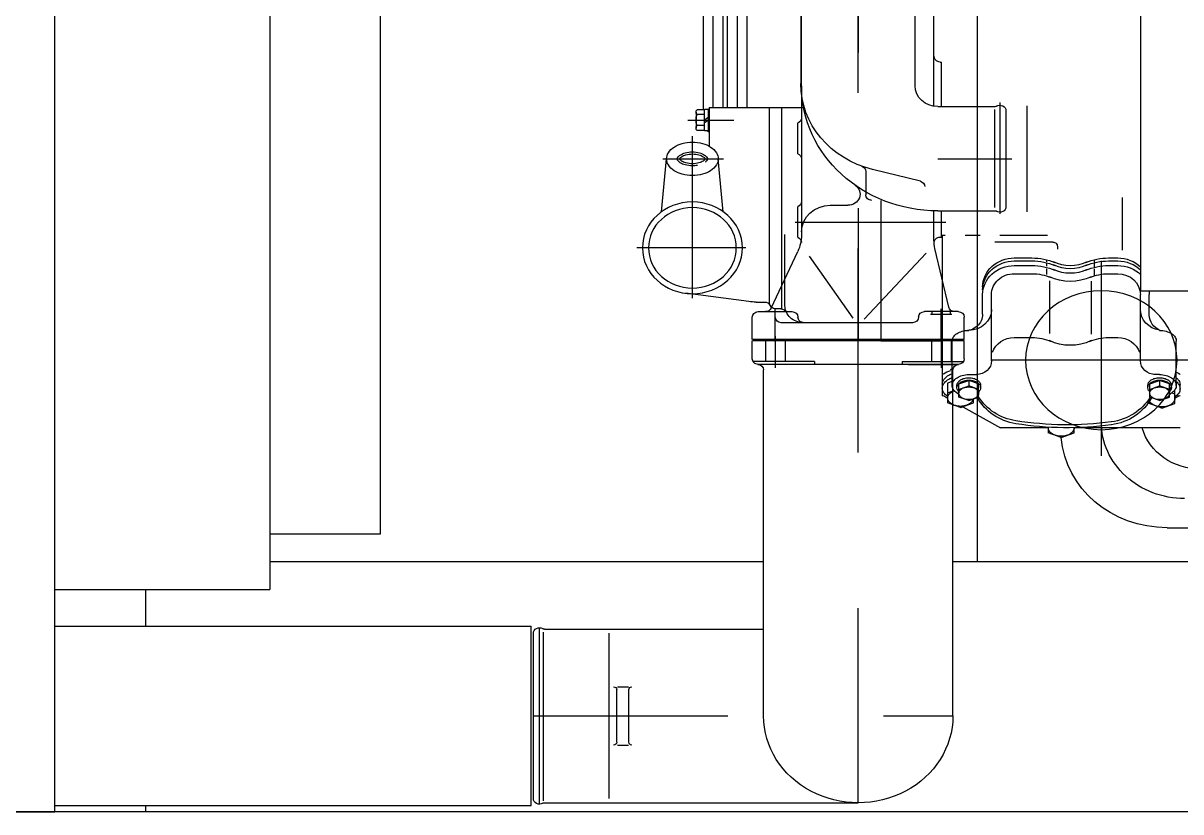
# Model space of a CAD drawing. Header units: millimetres. Extents: x -129 to 3172, y -143 to 919.
# Drawn here: x -52.352 to -51.608, y 34.279 to 34.785 of the extents above; entities that cross this region are included whole.
import ezdxf

# ---------------------------------------------------------------- set-up
doc = ezdxf.new("R2010")
doc.units = ezdxf.units.MM
doc.header["$LTSCALE"] = 0.1
for name, pattern in [('CENTER', [2, 1.25, -0.25, 0.25, -0.25]), ('CENTER2', [1.125, 0.75, -0.125, 0.125, -0.125]), ('DASHED', [0.75, 0.5, -0.25]), ('PHANTOM', [2.5, 1.25, -0.25, 0.25, -0.25, 0.25, -0.25])]:
    doc.linetypes.add(name, pattern=pattern)
doc.layers.add('E-GENERAL', color=8, linetype='Continuous')

# ---------------------------------------------------------------- blocks, each defined once
blk = doc.blocks.new('AUDIT_I_120515110311-0')
at = {"color": 0}
blk.add_lwpolyline([(2.2045, -0.2301, 0.133256), (2.20452, -0.23017, 0.106756), (2.20589, -0.23166, 0.082828), (2.20865, -0.233, 0.071352), (2.213, -0.23362, 0.071352), (2.21735, -0.233, 0.082828), (2.22011, -0.23166, 0.106756), (2.22148, -0.23017, 0.133256), (2.2215, -0.2301, 0.133256), (2.22148, -0.23003, 0.106756), (2.22011, -0.22854, 0.082828), (2.21735, -0.22721, 0.071352), (2.213, -0.22658, 0.071352), (2.20865, -0.22721, 0.082828), (2.20589, -0.22854, 0.106756), (2.20452, -0.23003, 0.133256)], format="xyb", close=True, dxfattribs=at)
for points in [[(2.2041, -0.23209, 0.018635), (2.20443, -0.23242, 0.082828)], [(2.0415, -0.38755, -0.067154), (2.04449, -0.38911, -0.106756), (2.04716, -0.39202, -0.133256), (2.048, -0.39511, -0.133256), (2.04716, -0.39819, -0.106756), (2.04449, -0.40111, -0.002483), (2.04438, -0.40118, -0.071352)], [(1.91117, -0.40432, -0.033522), (1.91091, -0.40483, -0.106756), (1.90901, -0.4069, -0.082828), (1.90637, -0.40818, -0.071352), (1.903, -0.40866, -0.071352), (1.89963, -0.40818, -0.082828), (1.89699, -0.4069, -0.106756), (1.89509, -0.40483, -0.133256), (1.8945, -0.40265, -0.133256)], [(1.978, -0.42357, -0.010038), (1.978, -0.42374, -0.133256), (1.97741, -0.42593, -0.106756), (1.97551, -0.42799, -0.082828), (1.97287, -0.42927, -0.071352), (1.9695, -0.42975, -0.071352), (1.96613, -0.42927, -0.082828), (1.96349, -0.42799, -0.106756), (1.96159, -0.42593, -0.133256), (1.961, -0.42374, -0.133256)], [(1.961, -0.42374, -0.010038), (1.961, -0.42357, -0.106756)]]:
    blk.add_lwpolyline(points, format="xyb", dxfattribs=at)
blk = doc.blocks.new('grupo electrogeno')
at = {"layer": 'E-GENERAL'}
for p, q in [((-161.87655, 150.8983), (-164.79645, 150.8983)), ((-164.52977, 150.8983), (-164.44023, 150.8983)), ((-164.44023, 150.8983), (-164.44023, 150.2733)), ((-164.44023, 150.89428), (-164.13412, 150.89428)), ((-164.38183, 150.89428), (-164.38183, 150.8983)), ((-164.13412, 150.89428), (-164.13412, 150.7791)), ((-164.12877, 150.89339), (-164.12877, 150.78)), ((-164.12554, 150.8925), (-163.92389, 150.8925)), ((-164.13266, 150.88982), (-164.13266, 150.78357)), ((-164.12621, 150.89133), (-164.12621, 150.78296)), ((-164.07869, 150.85542), (-164.07164, 150.85542)), ((-164.07913, 150.85363), (-164.07913, 150.81976)), ((-164.07135, 150.85363), (-164.07135, 150.81976)), ((-163.98472, 150.83669), (-163.98472, 150.61436)), ((-163.86306, 150.83669), (-163.86306, 150.61436)), ((-164.07869, 150.81797), (-164.07164, 150.81797)), ((-164.12554, 150.78089), (-163.98472, 150.78089)), ((-164.44023, 150.7791), (-164.13412, 150.7791)), ((-164.38183, 150.75544), (-164.38183, 150.7791)), ((-164.44023, 150.75544), (-164.30202, 150.75544)), ((-164.30202, 149.79116), (-164.30202, 150.75544)), ((-163.98472, 150.73759), (-164.30202, 150.73759)), ((-163.64309, 150.73759), (-163.86306, 150.73759)), ((-163.84749, 149.80901), (-163.84749, 150.73759)), ((-164.30202, 150.71973), (-164.23097, 150.71973)), ((-164.23097, 150.71973), (-164.23097, 149.82687)), ((-163.72545, 150.71575), (-163.54747, 150.71575)), ((-163.76768, 150.54423), (-163.76768, 150.66948)), ((-163.79347, 150.65784), (-163.80174, 150.65474)), ((-163.80174, 150.65149), (-163.80174, 150.65474)), ((-163.79347, 150.65784), (-163.78519, 150.65474)), ((-163.78519, 150.65474), (-163.78519, 150.65149)), ((-163.85677, 150.63805), (-163.8324, 150.65164)), ((-163.80174, 150.65164), (-163.8324, 150.65164)), ((-163.71706, 150.65164), (-163.78519, 150.65164)), ((-163.85819, 150.63858), (-163.86647, 150.63548)), ((-163.86647, 150.62297), (-163.86647, 150.63548)), ((-163.85284, 150.63409), (-163.85917, 150.63188)), ((-163.85917, 150.63188), (-163.85917, 150.62335)), ((-163.85819, 150.63858), (-163.84992, 150.63548)), ((-163.85284, 150.63409), (-163.84651, 150.63188)), ((-163.84992, 150.63548), (-163.84992, 150.63307)), ((-163.84651, 150.63188), (-163.84651, 150.62335)), ((-163.72874, 150.63901), (-163.73702, 150.63591)), ((-163.73702, 150.6348), (-163.73702, 150.63591)), ((-163.7302, 150.63409), (-163.73653, 150.63188)), ((-163.73653, 150.63188), (-163.73653, 150.62335)), ((-163.7302, 150.63409), (-163.72388, 150.63188)), ((-163.72874, 150.63901), (-163.72047, 150.63591)), ((-163.72388, 150.63188), (-163.72388, 150.62335)), ((-163.72047, 150.63591), (-163.72047, 150.62716)), ((-163.86987, 150.5279), (-163.86987, 150.63065)), ((-163.86987, 150.62355), (-163.86987, 150.62607)), ((-163.86217, 150.62768), (-163.86647, 150.62929)), ((-163.86355, 150.6243), (-163.86355, 150.5959)), ((-163.86043, 150.62582), (-163.86043, 150.6243)), ((-163.85917, 150.62683), (-163.85284, 150.62462)), ((-163.84651, 150.62683), (-163.85284, 150.62462)), ((-163.85284, 150.62115), (-163.85284, 150.62462)), ((-163.84651, 150.62607), (-163.84651, 150.62355)), ((-163.84525, 150.62582), (-163.84525, 150.6243)), ((-163.7378, 150.62582), (-163.7378, 150.6243)), ((-163.73653, 150.62683), (-163.7302, 150.62462)), ((-163.72388, 150.62683), (-163.7302, 150.62462)), ((-163.7302, 150.62115), (-163.7302, 150.62462)), ((-163.72261, 150.62582), (-163.72261, 150.6243)), ((-163.72234, 150.62901), (-163.72047, 150.62971)), ((-163.7195, 150.6243), (-163.7195, 150.5959)), ((-163.71706, 150.6265), (-163.71706, 150.62397)), ((-163.86355, 150.62188), (-163.86647, 150.62297)), ((-163.85917, 150.62335), (-163.85284, 150.62115)), ((-163.84651, 150.62335), (-163.85284, 150.62115)), ((-163.85284, 150.61736), (-163.85168, 150.61736)), ((-163.85284, 150.61736), (-163.84797, 150.61736)), ((-163.73702, 150.6234), (-163.73702, 150.62368)), ((-163.73653, 150.62335), (-163.7302, 150.62115)), ((-163.7302, 150.61736), (-163.73394, 150.61736)), ((-163.7302, 150.61736), (-163.73283, 150.61736)), ((-163.7302, 150.61736), (-163.73131, 150.61736)), ((-163.72388, 150.62335), (-163.7302, 150.62115)), ((-163.85965, 150.6108), (-163.98813, 150.6108)), ((-163.97723, 150.59276), (-163.97723, 150.61304)), ((-163.95209, 150.60902), (-163.95209, 150.6108)), ((-163.8957, 150.60902), (-163.8957, 150.6108)), ((-163.89166, 150.6108), (-163.85965, 150.6108)), ((-163.87055, 150.59276), (-163.87055, 150.61304)), ((-163.99202, 150.60723), (-163.99202, 150.59562)), ((-163.95209, 150.60902), (-163.9915, 150.60902)), ((-163.8957, 150.60902), (-163.85628, 150.60902)), ((-163.85576, 150.60723), (-163.85576, 150.59562)), ((-163.83824, 150.60843), (-163.83824, 150.56591)), ((-163.70139, 150.60812), (-163.83799, 150.60812)), ((-163.74256, 150.60843), (-163.74256, 150.56593)), ((-163.99202, 150.59473), (-163.99202, 150.58044)), ((-163.90929, 150.59572), (-163.86987, 150.59572)), ((-163.90929, 150.59572), (-163.86987, 150.59572)), ((-163.90929, 150.50544), (-163.90929, 150.59572)), ((-163.85576, 150.59473), (-163.85576, 150.58044)), ((-163.82364, 150.59353), (-163.81226, 150.59354)), ((-163.80106, 150.55721), (-163.80106, 150.591)), ((-163.77422, 150.55722), (-163.77422, 150.59139)), ((-163.76301, 150.59355), (-163.75716, 150.59355)), ((-163.96263, 150.58044), (-163.96263, 150.58044)), ((-163.95931, 150.5839), (-163.90929, 150.5839)), ((-163.92726, 150.58101), (-163.95528, 150.54126)), ((-163.92013, 150.5818), (-163.88023, 150.53934)), ((-163.88515, 150.58044), (-163.88515, 150.58044)), ((-163.97986, 150.57472), (-163.96277, 150.53835)), ((-163.97367, 150.57515), (-163.97694, 150.57515)), ((-163.97304, 150.57519), (-163.97304, 150.4458)), ((-163.97099, 150.57318), (-163.97099, 150.5274)), ((-163.86573, 150.57405), (-163.87457, 150.53643)), ((-163.84395, 150.57855), (-163.84395, 150.56591)), ((-163.73685, 150.57912), (-163.73685, 150.56593)), ((-163.99429, 150.57042), (-164.03501, 150.56508)), ((-164.03047, 150.56821), (-164.03047, 150.46418)), ((-163.98947, 150.57073), (-163.98413, 150.57073)), ((-163.98083, 150.57158), (-163.98083, 150.4458)), ((-163.74237, 150.56348), (-163.74237, 150.32687)), ((-163.74237, 150.56348), (-163.29952, 150.56348)), ((-163.82364, 150.55252), (-163.81226, 150.55252)), ((-163.803, 150.54946), (-163.803, 150.553)), ((-163.77227, 150.54946), (-163.77227, 150.55339)), ((-163.76301, 150.55254), (-163.75716, 150.55254)), ((-163.82363, 150.54728), (-163.81226, 150.54728)), ((-163.82363, 150.54431), (-163.81226, 150.54432)), ((-163.803, 150.546), (-163.803, 150.54771)), ((-163.803, 150.54385), (-163.803, 150.54493)), ((-163.77227, 150.546), (-163.77227, 150.5481)), ((-163.77227, 150.54391), (-163.77227, 150.54504)), ((-163.76301, 150.5473), (-163.75716, 150.5473)), ((-163.76301, 150.54433), (-163.75716, 150.54433)), ((-163.76301, 150.54242), (-163.75716, 150.54242)), ((-163.99612, 150.53591), (-164.06616, 150.53591)), ((-163.82363, 150.5424), (-163.81226, 150.5424)), ((-163.7959, 150.53491), (-163.7959, 150.53669)), ((-163.75405, 150.5374), (-163.75405, 150.50354)), ((-163.96039, 150.43178), (-163.96039, 150.52775)), ((-163.87126, 150.52902), (-163.87036, 150.52902)), ((-163.86793, 150.5279), (-163.86987, 150.5279)), ((-163.84554, 150.5279), (-163.85527, 150.5279)), ((-163.79882, 150.53223), (-163.83602, 150.53223)), ((-163.80223, 150.5279), (-163.83289, 150.5279)), ((-164.05025, 150.5127), (-164.04701, 150.47875)), ((-164.01068, 150.5127), (-164.01392, 150.47875)), ((-163.81554, 150.4446), (-163.81554, 150.51272)), ((-163.9419, 150.50857), (-163.93054, 150.50857)), ((-163.83616, 150.51), (-163.83616, 150.44707)), ((-163.91902, 150.48683), (-163.91902, 150.50187)), ((-163.88395, 150.49313), (-163.91471, 150.48557)), ((-164.04945, 150.47875), (-164.01052, 150.47875)), ((-164.01976, 150.4458), (-164.01976, 150.47056)), ((-164.02278, 150.4608), (-164.02278, 150.45384)), ((-164.02034, 150.4608), (-164.02278, 150.4608)), ((-164.02034, 150.46143), (-164.02034, 150.4608)), ((-164.01976, 150.46143), (-164.02034, 150.46143)), ((-164.02034, 150.44687), (-164.02034, 150.4608)), ((-164.03334, 150.45384), (-164.00381, 150.45384)), ((-164.02813, 150.4487), (-164.02813, 150.45897)), ((-164.02278, 150.46053), (-164.02741, 150.46053)), ((-164.02278, 150.45741), (-164.02741, 150.45741)), ((-164.02278, 150.4554), (-164.02034, 150.45384)), ((-164.02034, 150.45227), (-164.02278, 150.45384)), ((-164.02278, 150.45384), (-164.02278, 150.44687)), ((-164.02278, 150.45026), (-164.02741, 150.45026)), ((-164.02278, 150.44714), (-164.02741, 150.44714)), ((-164.02365, 150.30544), (-164.02365, 150.44714)), ((-164.02278, 150.44687), (-164.01976, 150.44687)), ((-164.01976, 150.4458), (-163.95856, 150.4458)), ((-164.01733, 150.30285), (-164.01733, 150.4458)), ((-164.011, 150.30888), (-164.011, 150.4458)), ((-164.00808, 150.31115), (-164.00808, 150.4458)), ((-164.00175, 150.31428), (-164.00175, 150.4458)), ((-163.99543, 150.32095), (-163.99543, 150.4458)), ((-163.96039, 150.43178), (-163.96039, 150.12793)), ((-163.88739, 150.43178), (-163.88739, 150.34242)), ((-163.96088, 150.32866), (-163.96088, 150.43037)), ((-163.87126, 150.41652), (-163.87036, 150.41652)), ((-163.87126, 150.41652), (-163.87036, 150.41652))]:
    blk.add_line(p, q, dxfattribs=at)
at = {"layer": 'E-GENERAL', "linetype": 'CENTER'}
for p, q in [((-163.92389, 150.8925), (-163.92389, 150.59562)), ((-164.13266, 150.83669), (-163.86306, 150.83669)), ((-163.97723, 150.596), (-163.97723, 150.57517)), ((-163.87055, 150.596), (-163.87055, 150.57517)), ((-163.96447, 150.51933), (-163.86763, 150.51933)), ((-163.83289, 150.44248), (-163.83289, 150.51403)), ((-163.87279, 150.47866), (-163.82528, 150.47866))]:
    blk.add_line(p, q, dxfattribs=at)
at = {"layer": 'E-GENERAL', "linetype": 'PHANTOM'}
blk.add_line((-164.084, 150.88982), (-164.084, 150.78357), dxfattribs=at)
at = {"layer": 'E-GENERAL', "linetype": 'CENTER2'}
for p, q in [((-163.92389, 150.63625), (-163.92389, 149.95187)), ((-163.92389, 149.91036), (-163.92389, 150.59473)), ((-163.96744, 150.57687), (-163.96652, 150.57687)), ((-163.88034, 150.57687), (-163.88126, 150.57687))]:
    blk.add_line(p, q, dxfattribs=at)
at = {"layer": 'E-GENERAL', "linetype": 'DASHED'}
for p, q in [((-163.98355, 150.59562), (-163.98355, 150.60902)), ((-163.9709, 150.59562), (-163.9709, 150.60902)), ((-163.87688, 150.59562), (-163.87688, 150.60902)), ((-163.86423, 150.59562), (-163.86423, 150.60902))]:
    blk.add_line(p, q, dxfattribs=at)
at = {"layer": 'E-GENERAL', "linetype": 'Continuous'}
for p, q in [((-163.85576, 150.59562), (-163.9918, 150.59562)), ((-163.85576, 150.59473), (-163.9918, 150.59473)), ((-163.85576, 150.59473), (-163.9918, 150.59473)), ((-163.88905, 150.58402), (-163.97333, 150.58402)), ((-163.98813, 150.57687), (-163.96652, 150.57687)), ((-163.85965, 150.57687), (-163.88126, 150.57687)), ((-163.86374, 150.57866), (-163.87737, 150.57866)), ((-163.87639, 150.57866), (-163.87639, 150.57687)), ((-163.86471, 150.57866), (-163.86471, 150.57687)), ((-163.96282, 150.52915), (-163.96282, 150.50951)), ((-163.87523, 150.53078), (-163.87523, 150.51211)), ((-163.87036, 150.52902), (-163.87036, 150.51214)), ((-163.87279, 150.51214), (-163.83611, 150.51214)), ((-163.82899, 150.44786), (-163.82899, 150.50946)), ((-163.96282, 150.47544), (-163.96282, 150.4558)), ((-163.87523, 150.44499), (-163.87523, 150.14348)), ((-163.87279, 150.44518), (-163.83611, 150.44518)), ((-163.87036, 150.44518), (-163.87036, 150.41652))]:
    blk.add_line(p, q, dxfattribs=at)
at = {"layer": 'E-GENERAL'}
for centre, major_axis, ratio, start_param, end_param in [((-164.12877, 150.88982), (0.00389, 0), 0.91735, 0.985111, 3.141593), ((-164.12554, 150.89428), (0.00132, 0.00132), 1, 3.300937, 3.926991), ((-163.92389, 150.83669), (0.06083, 0), 0.91735, 0, 3.141593), ((-164.08108, 150.85363), (-0.00195, 0), 0.91735, 3.141593, 4.712389), ((-164.0694, 150.85363), (0.00195, 0), 0.91735, 1.570796, 3.141593), ((-164.08108, 150.81976), (0.00195, 0), 0.91735, 4.712389, 6.283185), ((-164.0694, 150.81976), (-0.00195, 0), 0.91735, 0, 1.570796), ((-164.12877, 150.78357), (0.00389, 0), 0.91735, 3.141593, 5.298075), ((-164.12554, 150.77911), (-0.00132, 0.00132), 1, -0.785398, -0.159344), ((-163.72545, 150.65325), (-0.06813, 0), 0.91735, -1.570796, -0.073109), ((-163.71414, 150.64789), (0.05353, 0), 0.91735, 1.570796, 3.141593), ((-163.70375, 150.64253), (-0.03893, 0), 0.91735, -1.570796, -0.257891), ((-163.81683, 150.61814), (-0.03407, 0), 0.91735, -1.400274, -0.464833), ((-163.81683, 150.61624), (-0.03407, 0), 0.91735, -1.400274, -0.512689), ((-163.78957, 150.47295), (-0.19466, 0), 0.91735, 4.566417, 4.882911), ((-163.78957, 150.47106), (0.19466, 0), 0.91735, 1.424824, 1.741318), ((-163.76622, 150.61871), (-0.03407, 0), 0.91735, 3.589308, 4.56415), ((-163.76622, 150.61681), (0.03407, 0), 0.91735, 0.504725, 1.422558), ((-163.85977, 150.61887), (-0.01634, 0), 0.91735, -1.148812, -0.955317), ((-163.86226, 150.63239), (-0.0042, 0), 0.91735, -0.529903, 0), ((-163.86226, 150.63239), (0.0042, 0), 0.91735, 3.141593, 3.671495), ((-163.86031, 150.63134), (-0.00647, 0), 0.91735, -0.955317, -0.529903), ((-163.85903, 150.62968), (-0.00868, 0), 0.91735, -1.285872, -0.955317), ((-163.85819, 150.62706), (-0.01166, 0), 0.91735, 4.712389, 4.997313), ((-163.85446, 150.62855), (0.00495, 0), 0.91735, 2.186276, 2.61169), ((-163.85819, 150.62706), (-0.01166, 0), 0.91735, 4.427465, 4.712389), ((-163.85348, 150.62728), (0.00664, 0), 0.91735, 1.85572, 2.186276), ((-163.85284, 150.62528), (-0.00892, 0), 0.91735, -1.570796, -1.285872), ((-163.85736, 150.62968), (-0.00868, 0), 0.91735, 4.096909, 4.427465), ((-163.85284, 150.62528), (0.00892, 0), 0.91735, 1.285872, 1.570796), ((-163.85608, 150.63134), (-0.00647, 0), 0.91735, 3.671495, 4.096909), ((-163.85412, 150.63239), (-0.00284, 0.00284), 1, 4.096233, 4.420087), ((-163.8522, 150.62728), (-0.00664, 0), 0.91735, 4.096909, 4.427465), ((-163.85122, 150.62855), (-0.00495, 0), 0.91735, 3.671495, 4.096909), ((-163.73182, 150.62855), (0.00495, 0), 0.91735, 2.186276, 2.61169), ((-163.73084, 150.62728), (0.00664, 0), 0.91735, 1.85572, 2.186276), ((-163.7302, 150.62528), (0.00892, 0), 0.91735, 1.570796, 1.85572), ((-163.7302, 150.62528), (0.00892, 0), 0.91735, 1.285872, 1.570796), ((-163.72956, 150.62728), (-0.00664, 0), 0.91735, 4.096909, 4.427465), ((-163.72859, 150.62855), (0.00495, 0), 0.91735, 0.529903, 0.955317), ((-163.72717, 150.61887), (0.01634, 0), 0.91735, 0.955317, 1.149191), ((-163.72576, 150.62501), (0.00913, 0), 0.91735, 0.529903, 0.953394), ((-163.86217, 150.62199), (0.00823, 0.00823), 1, 1.442088, 1.512379), ((-163.86031, 150.63344), (0.00647, 0), 0.91735, 3.671495, 4.096909), ((-163.85903, 150.6351), (0.00868, 0), 0.91735, 4.096909, 4.341913), ((-163.85811, 150.6243), (-0.00544, 0), 0.91735, -0.529903, 0), ((-163.85811, 150.6243), (-0.00544, 0), 0.91735, 0, 0.529903), ((-163.85558, 150.62294), (0.00837, 0), 0.91735, 2.186276, 2.61169), ((-163.85392, 150.6208), (0.0076, 0.0076), 1, 1.30734, 1.442088), ((-163.85657, 150.62582), (-0.00386, 0), 0.91735, -0.529903, 0), ((-163.85657, 150.62582), (-0.00386, 0), 0.91735, 0, 0.529903), ((-163.85657, 150.6243), (-0.00386, 0), 0.91735, 0, 0.529903), ((-163.85478, 150.62486), (-0.00401, 0.00401), 1, 0.064414, 0.292302), ((-163.85595, 150.62935), (0.00321, 0), 0.91735, 2.61169, 3.141593), ((-163.85595, 150.62935), (0.00321, 0), 0.91735, 3.141593, 3.671495), ((-163.85446, 150.63016), (0.00495, 0), 0.91735, 3.671495, 4.096909), ((-163.85348, 150.63142), (0.00664, 0), 0.91735, 4.096909, 4.427465), ((-163.85284, 150.63343), (-0.00892, 0), 0.91735, 1.285872, 1.570796), ((-163.85284, 150.63343), (0.00892, 0), 0.91735, 4.712389, 4.997313), ((-163.8522, 150.63142), (-0.00664, 0), 0.91735, 1.85572, 2.186276), ((-163.85122, 150.63016), (-0.00495, 0), 0.91735, 2.186276, 2.61169), ((-163.84973, 150.62935), (-0.00321, 0), 0.91735, 3.141593, 3.671495), ((-163.84973, 150.62935), (-0.00321, 0), 0.91735, 2.61169, 3.141593), ((-163.8509, 150.62486), (0.00401, 0.00401), 1, 5.990883, 6.218771), ((-163.8491, 150.62582), (0.00386, 0), 0.91735, 0, 0.529903), ((-163.8491, 150.62582), (-0.00386, 0), 0.91735, 2.61169, 3.141593), ((-163.8491, 150.6243), (-0.00386, 0), 0.91735, 2.61169, 3.141593), ((-163.73394, 150.62582), (-0.00386, 0), 0.91735, -0.529903, 0), ((-163.73394, 150.62582), (-0.00386, 0), 0.91735, 0, 0.529903), ((-163.73394, 150.6243), (-0.00386, 0), 0.91735, 0, 0.529903), ((-163.73214, 150.62486), (-0.00401, 0.00401), 1, 0.064414, 0.292302), ((-163.73332, 150.62935), (0.00321, 0), 0.91735, 2.61169, 3.141593), ((-163.73332, 150.62935), (0.00321, 0), 0.91735, 3.141593, 3.671495), ((-163.73182, 150.63016), (0.00495, 0), 0.91735, 3.671495, 4.096909), ((-163.73084, 150.63142), (-0.00664, 0), 0.91735, 0.955317, 1.285872), ((-163.7302, 150.63343), (0.00892, 0), 0.91735, 4.427465, 4.712389), ((-163.7302, 150.63343), (0.00892, 0), 0.91735, 4.712389, 4.997313), ((-163.72956, 150.63142), (0.00664, 0), 0.91735, -1.285872, -0.955317), ((-163.72859, 150.63016), (0.00495, 0), 0.91735, -0.955317, -0.529903), ((-163.72709, 150.62935), (-0.00321, 0), 0.91735, 3.141593, 3.671495), ((-163.72709, 150.62935), (-0.00321, 0), 0.91735, 2.61169, 3.141593), ((-163.72826, 150.62486), (0.00401, 0.00401), 1, 5.990883, 6.218771), ((-163.72912, 150.6208), (0.0076, 0.0076), 1, 0.128708, 0.263456), ((-163.72647, 150.62582), (-0.00386, 0), 0.91735, 3.141593, 3.671495), ((-163.72647, 150.62582), (0.00386, 0), 0.91735, -0.529903, 0), ((-163.72647, 150.6243), (0.00386, 0), 0.91735, -0.529903, 0), ((-163.72747, 150.62294), (-0.00837, 0), 0.91735, 3.671495, 4.096909), ((-163.72494, 150.6243), (0.00544, 0), 0.91735, 0, 0.529903), ((-163.72494, 150.6243), (-0.00544, 0), 0.91735, 2.61169, 3.141593), ((-163.723, 150.6265), (-0.00593, 0), 0.91735, 3.141593, 3.671495), ((-163.723, 150.6265), (0.00593, 0), 0.91735, -0.529903, 0), ((-163.72476, 150.62199), (-0.00823, 0.00823), 1, -1.512379, -1.442088), ((-163.86217, 150.62595), (0.00823, 0.00823), 1, 3.20001, 3.270301), ((-163.86394, 150.62355), (-0.00593, 0), 0.91735, 0, 0.529903), ((-163.86394, 150.62355), (-0.00593, 0), 0.91735, 0, 0.529903), ((-163.86394, 150.62355), (-0.00593, 0), 0.91735, 0, 0.529903), ((-163.85977, 150.62907), (-0.01634, 0), 0.91735, 0.955317, 1.285872), ((-163.86118, 150.62503), (0.00913, 0), 0.91735, 3.671495, 4.096909), ((-163.86118, 150.62503), (0.00913, 0), 0.91735, 3.671495, 4.096909), ((-163.86118, 150.62503), (0.00913, 0), 0.91735, 3.671495, 4.096909), ((-163.85937, 150.62737), (0.01226, 0), 0.91735, 4.096909, 4.365124), ((-163.85937, 150.62737), (0.01226, 0), 0.91735, 4.096909, 4.365124), ((-163.85937, 150.62737), (0.01226, 0), 0.91735, 4.096909, 4.365124), ((-163.85558, 150.62566), (0.00837, 0), 0.91735, 3.671495, 4.096909), ((-163.85392, 150.62781), (0.01124, 0), 0.91735, 4.096909, 4.427465), ((-163.85478, 150.62679), (0.00594, 0), 0.91735, 3.671495, 4.096909), ((-163.85478, 150.62527), (0.00594, 0), 0.91735, 3.671495, 4.096909), ((-163.85361, 150.62831), (-0.00797, 0), 0.91735, 0.955317, 1.285872), ((-163.85361, 150.62679), (-0.00797, 0), 0.91735, 0.955317, 1.285872), ((-163.85284, 150.6312), (0.01509, 0), 0.91735, 4.427465, 4.712389), ((-163.85284, 150.63071), (-0.0107, 0), 0.91735, 1.285872, 1.570796), ((-163.85284, 150.62919), (-0.0107, 0), 0.91735, 1.285872, 1.570796), ((-163.85284, 150.63071), (0.0107, 0), 0.91735, 4.712389, 4.997313), ((-163.85284, 150.62919), (0.0107, 0), 0.91735, 4.712389, 4.997313), ((-163.85207, 150.62831), (0.00797, 0), 0.91735, -1.285872, -0.955317), ((-163.85207, 150.62679), (0.00797, 0), 0.91735, -1.285872, -0.955317), ((-163.84797, 150.60843), (-0.00973, 0), 0.91735, 3.141593, 4.712389), ((-163.8509, 150.62679), (-0.00594, 0), 0.91735, 2.186276, 2.61169), ((-163.8509, 150.62527), (-0.00594, 0), 0.91735, 2.186276, 2.61169), ((-163.73283, 150.60843), (-0.00973, 0), 0.91735, -1.570796, 0), ((-163.73214, 150.62679), (0.00594, 0), 0.91735, 3.671495, 4.096909), ((-163.73214, 150.62527), (0.00594, 0), 0.91735, 3.671495, 4.096909), ((-163.73097, 150.62831), (-0.00797, 0), 0.91735, 0.955317, 1.285872), ((-163.73097, 150.62679), (-0.00797, 0), 0.91735, 0.955317, 1.285872), ((-163.7302, 150.63071), (-0.0107, 0), 0.91735, 1.285872, 1.570796), ((-163.7302, 150.62919), (-0.0107, 0), 0.91735, 1.285872, 1.570796), ((-163.7302, 150.63071), (0.0107, 0), 0.91735, 4.712389, 4.997313), ((-163.7302, 150.62919), (0.0107, 0), 0.91735, 4.712389, 4.997313), ((-163.7302, 150.6312), (-0.01509, 0), 0.91735, 1.570796, 1.85572), ((-163.72944, 150.62831), (0.00797, 0), 0.91735, -1.285872, -0.955317), ((-163.72944, 150.62679), (0.00797, 0), 0.91735, -1.285872, -0.955317), ((-163.72912, 150.62781), (0.01124, 0), 0.91735, -1.285872, -0.955317), ((-163.72826, 150.62679), (-0.00594, 0), 0.91735, 2.186276, 2.61169), ((-163.72826, 150.62527), (0.00594, 0), 0.91735, -0.955317, -0.529903), ((-163.72747, 150.62566), (-0.00837, 0), 0.91735, 2.186276, 2.61169), ((-163.72576, 150.62798), (-0.00913, 0), 0.91735, 2.326101, 2.61169), ((-163.72576, 150.62545), (0.00913, 0), 0.91735, -0.815492, -0.529903), ((-163.72717, 150.62907), (-0.01634, 0), 0.91735, 2.059348, 2.186276), ((-163.723, 150.62397), (0.00593, 0), 0.91735, -0.529903, 0), ((-163.72476, 150.62595), (0.00823, 0.00823), 1, 4.583681, 4.653972), ((-163.98813, 150.60723), (0.00389, 0), 0.91735, 1.570796, 3.141593), ((-163.98861, 150.61436), (0.00389, 0), 0.91735, -1.508256, 0), ((-163.85819, 150.634), (-0.01484, 0.01484), 1, 2.047143, 2.088612), ((-163.85917, 150.61436), (-0.00389, 0), 0.91735, 0, 1.508256), ((-163.85965, 150.60723), (-0.00389, 0), 0.91735, 3.141593, 4.712389), ((-163.82364, 150.60693), (-0.0146, 0), 0.91735, 0.301518, 1.571108), ((-163.75716, 150.60695), (0.0146, 0), 0.91735, -1.570484, -0.302411), ((-163.85811, 150.5959), (-0.00544, 0), 0.91735, 0, 0.529903), ((-163.81227, 150.62032), (0.0292, 0), 0.91735, -1.570484, -1.13524), ((-163.78763, 150.57175), (-0.0292, 0), 0.91735, 4.235144, 5.190258), ((-163.76302, 150.62034), (0.0292, 0), 0.91735, 4.277457, 4.712701), ((-163.72494, 150.5959), (-0.00544, 0), 0.91735, 2.61169, 3.141593), ((-163.85558, 150.59725), (-0.00837, 0), 0.91735, 0.529903, 0.955317), ((-163.85392, 150.5994), (0.01124, 0), 0.91735, 4.096909, 4.427465), ((-163.85284, 150.60279), (-0.01509, 0), 0.91735, 1.285872, 1.570796), ((-163.85563, 150.57855), (-0.01168, 0), 0.91735, 3.141593, 4.743298), ((-163.85284, 150.57556), (0.0146, 0), 0.91735, 0, 1.570796), ((-163.72796, 150.57556), (0.0146, 0), 0.91735, 1.724737, 3.141593), ((-163.72517, 150.57912), (0.01168, 0), 0.91735, 1.979477, 3.141593), ((-163.7302, 150.60279), (0.01509, 0), 0.91735, 4.712389, 4.997313), ((-163.72912, 150.5994), (-0.01124, 0), 0.91735, 1.85572, 2.186276), ((-163.72747, 150.59725), (0.00837, 0), 0.91735, -0.955317, -0.529903), ((-163.98813, 150.58044), (-0.00389, 0), 0.91735, 0, 1.508256), ((-163.97333, 150.58044), (-0.00389, 0), 0.91735, -1.570796, 0), ((-163.95931, 150.57318), (0.01168, 0), 0.91735, 1.570796, 3.141593), ((-163.96652, 150.58044), (0.00389, 0), 0.91735, 4.712389, 6.283185), ((-163.95874, 150.58044), (0.00389, 0), 0.91735, 1.570796, 3.141593), ((-163.88905, 150.58044), (-0.00389, 0), 0.91735, 3.141593, 4.712389), ((-163.88126, 150.58044), (-0.00389, 0), 0.91735, 0, 1.570796), ((-163.85965, 150.58044), (0.00389, 0), 0.91735, 4.712389, 6.283185), ((-163.98413, 150.5743), (-0.00389, 0), 0.91735, 1.570796, 2.749715), ((-163.98343, 150.5733), (-0.00389, 0), 0.91735, 3.548563, 4.712389), ((-163.97694, 150.57158), (-0.00389, 0), 0.91735, -1.570796, 0), ((-163.97367, 150.57872), (-0.00389, 0), 0.91735, 1.570796, 2.743833), ((-163.86192, 150.5733), (0.00389, 0), 0.91735, 1.570796, 2.929322), ((-163.98947, 150.53948), (-0.03407, 0), 0.91735, -1.570796, -1.428841), ((-163.82364, 150.56591), (-0.02031, 0), 0.91735, 0, 1.571108), ((-163.82364, 150.56591), (-0.0146, 0), 0.91735, 0, 1.571108), ((-163.75716, 150.56593), (0.0146, 0), 0.91735, -1.570484, 0), ((-163.75716, 150.56593), (0.02031, 0), 0.91735, -0.132112, 0), ((-163.82364, 150.56295), (-0.02031, 0), 0.91735, 0, 1.571108), ((-163.82364, 150.56104), (-0.02031, 0), 0.91735, 0, 1.571108), ((-163.78763, 150.53074), (-0.0292, 0), 0.91735, 4.235144, 5.190258), ((-163.81227, 150.57931), (0.0292, 0), 0.91735, -1.570484, -1.13524), ((-163.81227, 150.57931), (-0.03491, 0), 0.91735, 1.571108, 2.006353), ((-163.78763, 150.53074), (-0.02349, 0), 0.91735, 4.235144, 5.190258), ((-163.78763, 150.52777), (-0.02349, 0), 0.91735, 4.235144, 5.190258), ((-163.76302, 150.57932), (0.03491, 0), 0.91735, 4.277457, 4.712701), ((-163.76302, 150.57932), (0.03491, 0), 0.91735, 4.277457, 4.712701), ((-163.76302, 150.57932), (0.0292, 0), 0.91735, 4.277457, 4.712701), ((-163.75716, 150.56593), (-0.02031, 0), 0.91735, 1.571108, 2.386661), ((-163.75716, 150.56297), (0.02031, 0), 0.91735, -1.570484, -0.754932), ((-163.81227, 150.57634), (0.03491, 0), 0.91735, -1.570484, -1.13524), ((-163.81227, 150.57443), (-0.03491, 0), 0.91735, 1.571108, 2.006353), ((-163.78763, 150.52586), (-0.02349, 0), 0.91735, 4.235144, 5.190258), ((-163.76302, 150.57636), (-0.03491, 0), 0.91735, 1.135864, 1.571108), ((-163.76302, 150.57445), (-0.03491, 0), 0.91735, 1.135864, 1.571108), ((-163.75716, 150.56105), (0.02031, 0), 0.91735, -1.570484, -0.754932), ((-163.98959, 150.52775), (-0.0292, 0), 0.91735, 3.141593, 3.548563), ((-163.84603, 150.53078), (0.0292, 0), 0.91735, 2.929322, 3.141593), ((-163.96428, 150.53246), (0.00389, 0), 0.91735, -1.1864, 0), ((-163.87126, 150.53259), (0.00389, 0), 0.91735, 3.063737, 4.712389), ((-163.79882, 150.53491), (-0.00292, 0), 0.91735, 1.570796, 3.141593), ((-163.9419, 150.52553), (-0.01849, 0), 0.91735, 0, 1.570796), ((-163.83289, 150.50946), (-0.00389, 0), 0.91735, 3.141593, 5.298075), ((-163.96428, 150.5062), (-0.00389, 0), 0.91735, 3.141593, 4.327992), ((-163.87279, 150.43178), (-0.0876, 0), 0.91735, -1.570796, 0), ((-163.93054, 150.50143), (-0.00779, 0), 0.91735, 2.22107, 4.712389), ((-163.91513, 150.50187), (0.00389, 0), 0.91735, 1.570796, 3.141593), ((-163.83611, 150.51393), (-0.00132, 0.00132), 1, 2.356194, 2.982248), ((-163.88496, 150.49658), (-0.00389, 0), 0.91735, 1.832596, 3.141593), ((-164.0347, 150.47665), (0.01294, 0), 0.91735, 2.186276, 2.61169), ((-164.03214, 150.47333), (-0.01737, 0), 0.91735, -1.285872, -0.955317), ((-164.03047, 150.46809), (0.02332, 0), 0.91735, 1.570796, 1.85572), ((-164.03047, 150.46809), (0.01651, 0), 0.91735, 1.570796, 1.85572), ((-164.03047, 150.46809), (-0.02332, 0), 0.91735, 4.427465, 4.712389), ((-164.03047, 150.46809), (-0.01651, 0), 0.91735, 4.513241, 4.712389), ((-164.02879, 150.47333), (-0.01737, 0), 0.91735, 4.09691, 4.427465), ((-164.02624, 150.47665), (-0.01294, 0), 0.91735, 3.671496, 4.09691), ((-163.89858, 150.43037), (-0.06229, 0), 0.91735, -1.308997, 0), ((-163.92292, 150.48683), (0.00389, 0), 0.91735, -1.194319, 0), ((-164.03861, 150.47875), (-0.00841, 0), 0.91735, -0.529903, 0), ((-164.03861, 150.47875), (0.00841, 0), 0.91735, 3.141593, 3.671496), ((-164.03861, 150.47875), (0.00108, 0.00108), 1, 1.863098, 2.356194), ((-164.03861, 150.47875), (0.00108, 0.00108), 1, 2.356194, 2.849291), ((-164.0347, 150.47665), (-0.00612, 0), 0.91735, -0.955317, -0.529903), ((-164.0347, 150.48085), (-0.00612, 0), 0.91735, 0.529903, 0.955317), ((-164.03214, 150.47333), (0.01055, 0), 0.91735, 1.85572, 2.186276), ((-164.03214, 150.48417), (0.01055, 0), 0.91735, 4.09691, 4.427465), ((-164.02879, 150.48417), (-0.01055, 0), 0.91735, 1.85572, 2.186276), ((-164.02624, 150.48085), (0.00612, 0), 0.91735, -0.955317, -0.529903), ((-164.02624, 150.47665), (0.00414, 0.00414), 1, 5.990883, 6.215615), ((-164.02233, 150.47875), (0.00108, 0.00108), 1, 5.497787, 5.990883), ((-164.02233, 150.47875), (-0.00108, 0.00108), 1, 3.433895, 3.926991), ((-164.02233, 150.47875), (0.00841, 0), 0.91735, 0, 0.529903), ((-164.02233, 150.47875), (-0.00841, 0), 0.91735, 2.61169, 3.141593), ((-163.96428, 150.47876), (-0.00389, 0), 0.91735, 1.955193, 3.141593), ((-164.0347, 150.48085), (-0.01294, 0), 0.91735, 0.529903, 0.955317), ((-164.03214, 150.48417), (0.01737, 0), 0.91735, 4.09691, 4.427465), ((-164.03047, 150.48941), (-0.02332, 0), 0.91735, 1.285872, 1.570796), ((-164.03047, 150.48941), (-0.01651, 0), 0.91735, 1.285872, 1.570796), ((-164.03047, 150.48941), (-0.01651, 0), 0.91735, 1.570796, 1.85572), ((-164.03047, 150.48941), (0.02332, 0), 0.91735, 4.712389, 4.997313), ((-164.02879, 150.48417), (0.01737, 0), 0.91735, -1.285872, -0.955317), ((-164.02624, 150.48085), (-0.01294, 0), 0.91735, 2.186276, 2.61169), ((-164.01721, 150.45384), (-0.01092, 0), 0.91735, -0.364413, 0.364413), ((-164.02575, 150.45897), (0.00238, 0), 0.91735, 2.344394, 3.938791), ((-163.96428, 150.45249), (-0.00389, 0), 0.91735, 3.141593, 4.327992), ((-164.02575, 150.4487), (-0.00238, 0), 0.91735, -0.797198, 0.797198), ((-163.83289, 150.44786), (-0.00389, 0), 0.91735, 0.985111, 3.141593), ((-163.87279, 150.43178), (-0.0146, 0), 0.91735, -1.570796, 0), ((-163.83611, 150.44339), (0.00132, 0.00132), 1, 0.159344, 0.785398), ((-163.87126, 150.41294), (0.00389, 0), 0.91735, 1.570796, 3.219449)]:
    blk.add_ellipse(centre, major_axis=major_axis, ratio=ratio, start_param=start_param, end_param=end_param, dxfattribs=at)
for centre, major_axis in [((-163.76768, 150.60812), (-0.04866, 0)), ((-164.03047, 150.53591), (-0.03212, 0)), ((-164.03047, 150.53591), (-0.02823, 0))]:
    blk.add_ellipse(centre, major_axis=major_axis, ratio=0.91735, dxfattribs=at)
at = {"layer": 'E-GENERAL', "xscale": 0.9732999999998808, "yscale": 0.8928571428571102, "rotation": 180}
blk.add_blockref('AUDIT_I_120515110311-0', (-161.87655, 150.2733), dxfattribs=at)
blk = doc.blocks.new('A$C1F186A80')
at = {"xscale": -1, "rotation": 180}
blk.add_blockref('grupo electrogeno', (165.30672, 151.35615), dxfattribs=at)

msp = doc.modelspace()

# ---------------------------------------------------------------- block references
msp.add_blockref('A$C1F186A80', (-53.1984, 33.82066))

doc.saveas('drawing.dxf')
